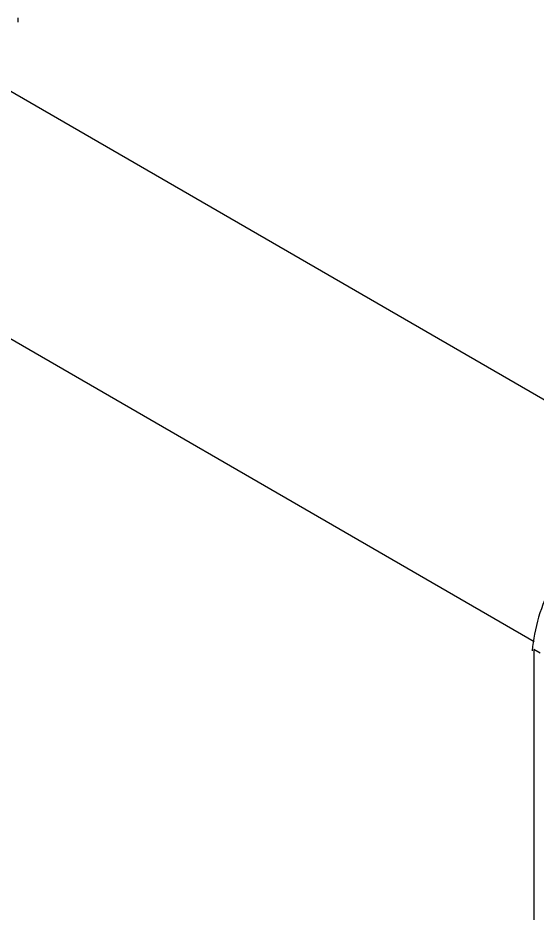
# Model space of a CAD drawing. Header units: inches. Extents: x 0.3 to 33.8, y 15.5 to 37.1.
# Drawn here: x 12.659 to 13.752, y 26.353 to 28.235 of the extents above; entities that cross this region are included whole.
import ezdxf

# ---------------------------------------------------------------- set-up
doc = ezdxf.new("R2010")
doc.units = ezdxf.units.IN
doc.header["$MEASUREMENT"] = 0

# ---------------------------------------------------------------- blocks, each defined once
blk = doc.blocks.new('60298_1')
at = {"transparency": 33554687}
for points in [[(12.6597, 28.2263), (12.6597, 28.2351)], [(14.3649, 27.0866), (12.5807, 28.1169)], [(13.7457, 26.9234), (12.3556, 27.7265)], [(13.7587, 26.8997), (13.7452, 26.9074)], [(13.7452, 26.9074), (13.7452, 24.3688)]]:
    blk.add_lwpolyline(points, dxfattribs=at)
blk.add_open_spline([(13.8862, 27.1476), (13.8496, 27.131), (13.8136, 27.093), (13.7829, 27.0443), (13.7605, 27.001), (13.7456, 26.9508), (13.7416, 26.9049)], degree=3, knots=[0, 0, 0, 0, 1, 1, 1, 2, 2, 2, 2], dxfattribs=at)

msp = doc.modelspace()

# ---------------------------------------------------------------- block references
msp.add_blockref('60298_1', (0, 0))

doc.saveas('drawing.dxf')
